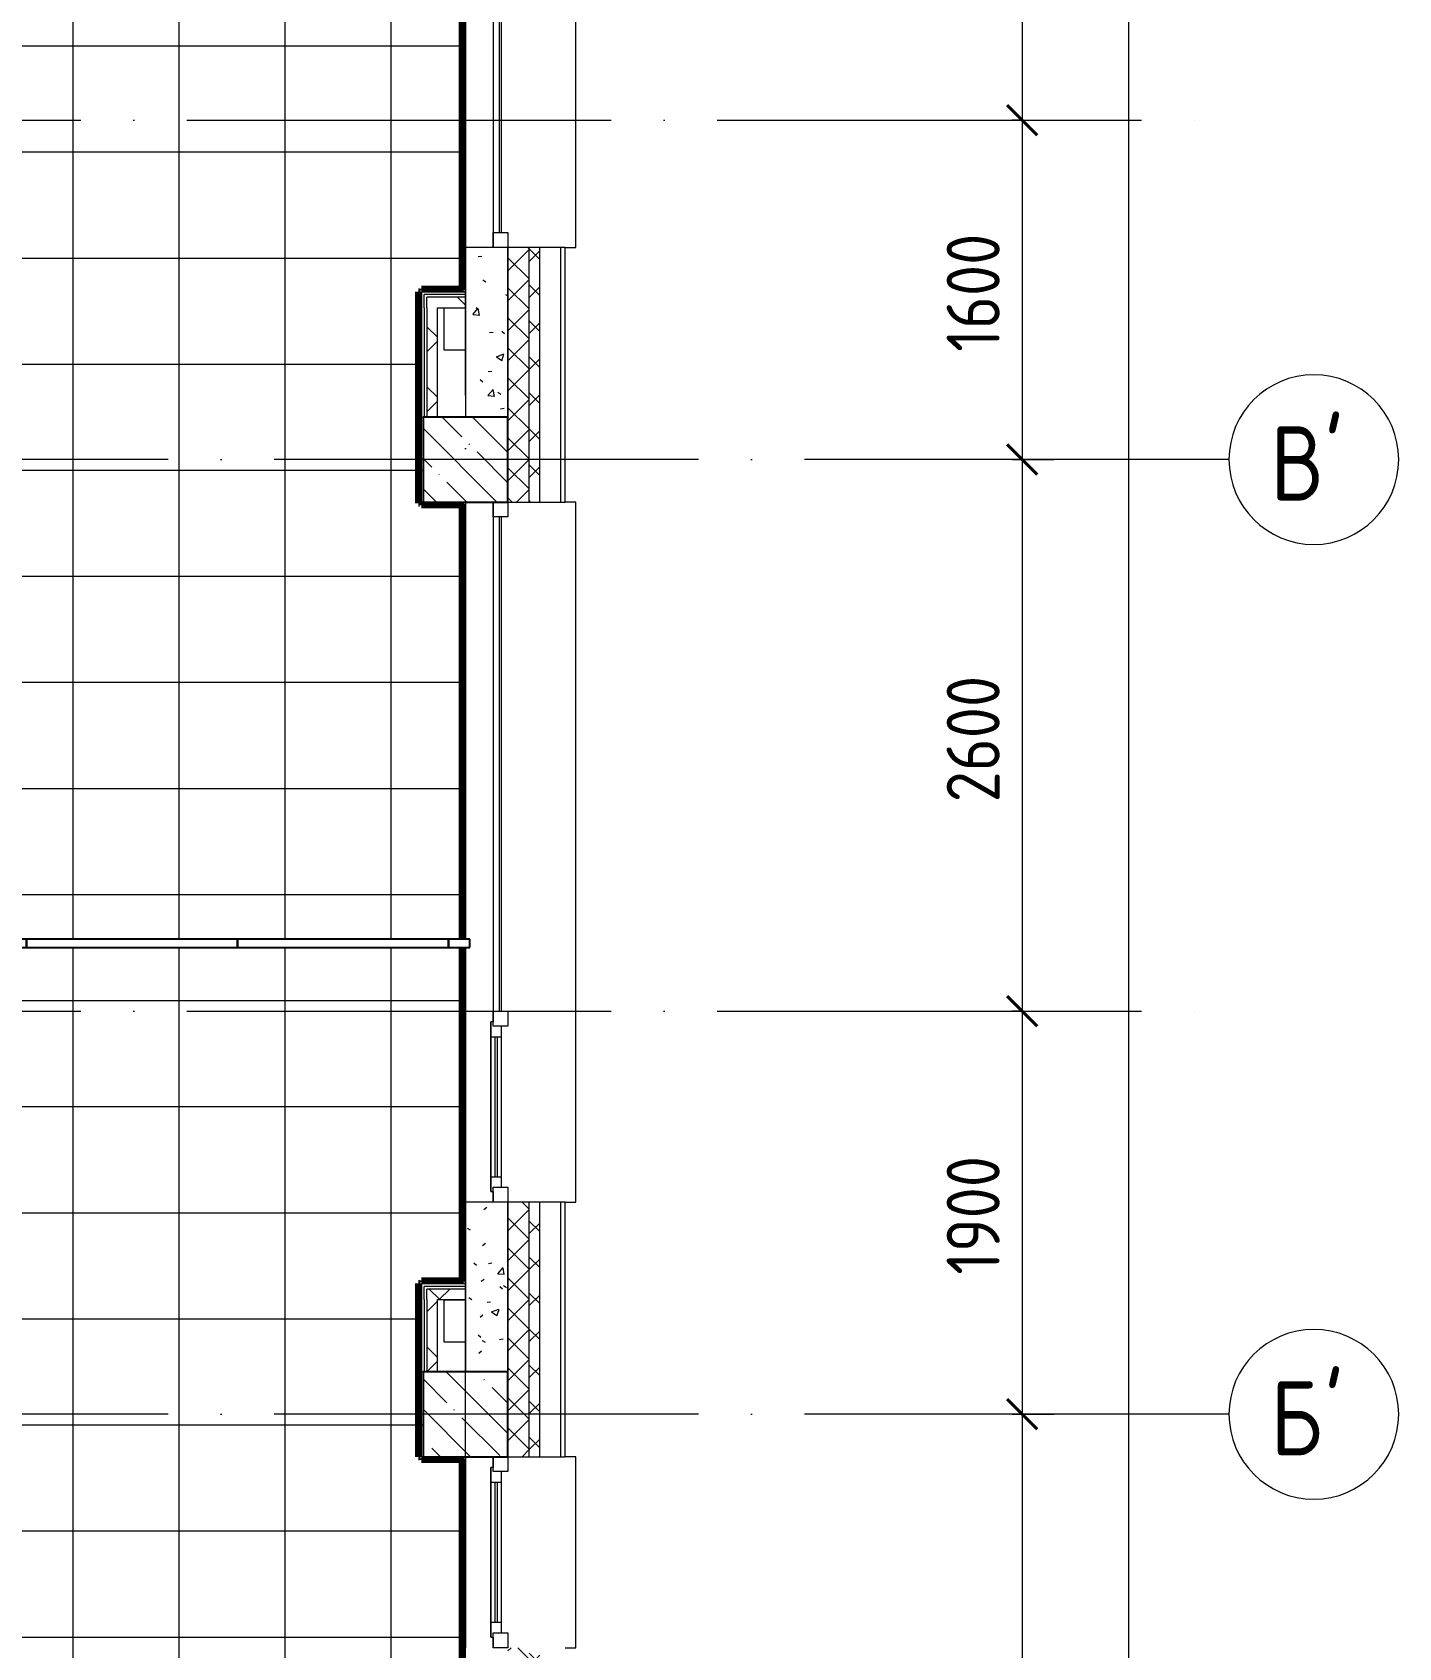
# Model space of a CAD drawing. Header units: millimetres. Extents: x 97 to 215964, y -4577 to 60645.
# Drawn here: x 209506 to 215946, y 3025 to 10639 of the extents above; entities that cross this region are included whole.
import ezdxf

# ---------------------------------------------------------------- set-up
doc = ezdxf.new("R2010")
doc.units = ezdxf.units.MM
doc.linetypes.add('ADSK_Линия сетки', pattern=[2500, 2000, -250, 0, -250])
for name, color, linetype, lineweight in [('A-____-____-DIMS', 211, 'Continuous', 9), ('A-____-____-DIMS-100', 211, 'Continuous', 9), ('A-FLOR-____-OTLN', 192, 'Continuous', 9), ('A-FLOR-____-PATT', 8, 'Continuous', 9), ('A-GENM-____-MCUT', 13, 'Continuous', 9), ('A-GENM-____-OTLN', 13, 'Continuous', 9), ('A-GLAZ-____-MCUT', 151, 'Continuous', 9), ('A-GLAZ-____-OTLN', 151, 'Continuous', 9), ('A-WALL-____-MCUT', 113, 'Continuous', 9), ('A-WALL-____-PATT', 111, 'Continuous', 9), ('A-WALL-FNSH-MCUT', 113, 'Continuous', 9), ('I-WALL-____-OTLN', 2, 'Continuous', 9), ('S-COLS-____-MCUT', 52, 'Continuous', 9), ('S-COLS-____-OTLN', 52, 'Continuous', 9), ('S-GRID-____-IDEN', 1, 'Continuous', 20), ('S-GRID-____-OTLN', 1, 'Continuous', 9)]:
    doc.layers.add(name, color=color, linetype=linetype, lineweight=lineweight)
doc.styles.add('GOST Common', font='GOST_Common.ttf', dxfattribs={"width": 0.9, "height": 250})
doc.styles.add('GOST Common_2', font='GOST_Common.ttf', dxfattribs={"width": 0.9, "height": 350})
doc.dimstyles.new('ADSK_Основной_2_5_мм_Округление_до_10_мм', dxfattribs={"dimscale": 304.8, "dimtxt": 0.824897, "dimasz": 0.463911, "dimexe": 0.492126, "dimexo": 0.001615, "dimgap": 0.098425, "dimtad": 1, "dimdec": 0, "dimlfac": 304.8, "dimrnd": 10, "dimdsep": 46, "dimtxsty": 'GOST Common', "dimblk1": 'OBLIQUE', "dimblk2": 'OBLIQUE', "dimsah": 1, "dimcen": 0.09, "dimdle": 0.492126, "dimazin": 2, "dimtfac": 1, "dimtdec": 4, "dimtix": 1, "dimtmove": 0, "dimatfit": 3, "dimfxl": 1, "dimtvp": 1, "dimtolj": 1, "dimtzin": 0, "dimlwd": 20, "dimlwe": 20, "dimarcsym": 2})
pattern_1 = [(50, (0, 0), (364.3679, -31.8783), [38.1, -419.1]), (355, (0, 0), (-70.48585, 382.1133), [30.48, -335.28]), (100.451, (30.36, -2.66), (293.885, 350.2334), [32.38, -356.18]), (46.184, (0, 101.6), (542.1585, -84.0858), [57.15, -628.65]), (96.636, (45.2, 94.6), (474.8049, 494.8554), [48.57, -534.27]), (351.184, (0, 101.6), (474.8102, 494.85), [45.72, -502.92]), (21, (50.8, 76.2), (303.22847, -204.53046), [38.1, -419.1]), (326, (50.8, 76.2), (123.6039, 368.376), [30.48, -335.28]), (71.451, (76.07, 59.16), (426.8341, 163.8427), [32.38, -356.18]), (37.5, (0, 0), (6.17665, 169.11015), [16.764, -314.452, 16.764, -323.596, -336.55]), (37.5, (0, 0), (6.17665, 169.11015), [-671.576, 16.764, -319.786]), (7.5, (0, 0), (133.63888, 200.3615), [16.764, -177.292, 16.764, -306.832, -128.27]), (7.5, (0, 0), (133.63888, 200.3615), [-517.652, 16.764, -111.506]), (327.5, (-113.28, 0), (271.18182, -11.45836), [16.764, -110.236, 16.764, -379.476, -525.78]), (327.5, (-113.28, 0), (271.18182, -11.45836), [-523.24, 16.764, -509.016]), (317.5, (-164.08, 0), (296.2585, 50.85285), [16.764, -148.336, 16.764, -246.38, -373.38]), (317.5, (-164.08, 0), (296.2585, 50.85285), [-428.244, 16.764, -356.616])]
pattern_2 = [(45, (0, 0), (-141.42136, 141.42136), []), (135, (0, 0), (-141.42136, -141.42136), [])]

# ---------------------------------------------------------------- blocks, each defined once
blk = doc.blocks.new('Окно_СКБ_1Ст1 - 120_Окно_СКБ_1Ст_900_ОК6Л-29019246-О_АИ_ПП_8_400_Целиком')
at = {"layer": 'A-GLAZ-____-MCUT', "color": 90}
for p, q in [((-450, -195), (-450, -125)), ((-450, -125), (-380, -125)), ((-380, -125), (-380, -195)), ((380, -195), (380, -125)), ((380, -125), (450, -125)), ((450, -125), (450, -195)), ((-380, -195), (-450, -195)), ((-380, -195), (-400, -195)), ((-400, -195), (-400, -205)), ((-400, -205), (400, -205)), ((400, -205), (-400, -205)), ((380, -155), (-380, -155)), ((-380, -155), (-380, -195)), ((-330, -205), (-330, -155)), ((330, -205), (330, -155)), ((380, -195), (380, -155)), ((450, -195), (380, -195)), ((400, -195), (380, -195)), ((400, -205), (400, -195))]:
    blk.add_line(p, q, dxfattribs=at)
at = {"layer": 'A-GLAZ-____-MCUT', "color": 10, "lineweight": 5}
for p, q in [((-330, -175), (330, -175)), ((330, -185), (-330, -185))]:
    blk.add_line(p, q, dxfattribs=at)
at = {"layer": 'A-GLAZ-____-OTLN', "color": 10, "lineweight": 5}
for p, q in [((-450, -195), (-400, -195)), ((400, -195), (450, -195))]:
    blk.add_line(p, q, dxfattribs=at)
blk = doc.blocks.new('Окно_СКБ_2Ст1 - Окно_СКБ_2Ст 3300_ОК2-29018964-О_АИ_ПП_8_400_Целиком')
at = {"layer": 'A-GLAZ-____-MCUT', "color": 90}
for p, q in [((-1650, -195), (-1650, -125)), ((-1650, -125), (-1580, -125)), ((-1580, -125), (-1580, -195)), ((750, -195), (750, -125)), ((750, -125), (820, -125)), ((820, -125), (820, -195)), ((1580, -195), (1580, -125)), ((1580, -125), (1650, -125)), ((1650, -125), (1650, -195)), ((-1580, -195), (-1650, -195)), ((820, -195), (750, -195)), ((820, -195), (800, -195)), ((800, -195), (800, -205)), ((800, -205), (1600, -205)), ((1600, -205), (800, -205)), ((1580, -155), (820, -155)), ((820, -155), (820, -195)), ((870, -205), (870, -155)), ((1530, -205), (1530, -155)), ((1580, -195), (1580, -155)), ((1650, -195), (1580, -195)), ((1600, -195), (1580, -195)), ((1600, -205), (1600, -195))]:
    blk.add_line(p, q, dxfattribs=at)
at = {"layer": 'A-GLAZ-____-MCUT', "color": 10, "lineweight": 5}
for p, q in [((750, -155), (-1580, -155)), ((750, -165), (-1580, -165)), ((870, -175), (1530, -175)), ((1530, -185), (870, -185))]:
    blk.add_line(p, q, dxfattribs=at)
at = {"layer": 'A-GLAZ-____-OTLN', "color": 10, "lineweight": 5}
for p, q in [((-1650, -195), (800, -195)), ((1600, -195), (1650, -195))]:
    blk.add_line(p, q, dxfattribs=at)
blk = doc.blocks.new('Окно_СКБ_1Ст1 - 120_Окно_СКБ_1Ст_1700_ОК19Л-29018914-О_АИ_ПП_8_400_Целиком')
at = {"layer": 'A-GLAZ-____-MCUT', "color": 90}
for p, q in [((-850, -195), (-850, -125)), ((-850, -125), (-780, -125)), ((-780, -125), (-780, -195)), ((780, -195), (780, -125)), ((780, -125), (850, -125)), ((850, -125), (850, -195)), ((-780, -195), (-850, -195)), ((850, -195), (780, -195))]:
    blk.add_line(p, q, dxfattribs=at)
at = {"layer": 'A-GLAZ-____-MCUT', "color": 10, "lineweight": 5}
for p, q in [((780, -155), (-780, -155)), ((780, -165), (-780, -165))]:
    blk.add_line(p, q, dxfattribs=at)
at = {"layer": 'A-GLAZ-____-OTLN', "color": 10, "lineweight": 5}
blk.add_line((-850, -195), (850, -195), dxfattribs=at)
blk = doc.blocks.new('WNW_Отлив1 - Отлив_металлический 2-28595994-О_АИ_ПП_8_400_Целиком')
at = {"layer": 'A-GLAZ-____-OTLN', "color": 10, "lineweight": 5}
for p, q in [((850, 320), (-850, 320)), ((-850, 320), (-850, 270)), ((850, 270), (850, 320))]:
    blk.add_line(p, q, dxfattribs=at)
blk = doc.blocks.new('WNW_Отлив1 - Отлив_металлический 2-28598290-О_АИ_ПП_8_400_Целиком')
at = {"layer": 'A-GLAZ-____-OTLN', "color": 10, "lineweight": 5}
for p, q in [((1650, 320), (-1650, 320)), ((-1650, 320), (-1650, 270)), ((1650, 270), (1650, 320))]:
    blk.add_line(p, q, dxfattribs=at)
blk = doc.blocks.new('WNW_Отлив1 - Отлив_металлический 2-28596055-О_АИ_ПП_8_400_Целиком')
at = {"layer": 'A-GLAZ-____-OTLN', "color": 10, "lineweight": 5}
for p, q in [((450, 320), (-450, 320)), ((-450, 320), (-450, 270)), ((450, 270), (450, 320))]:
    blk.add_line(p, q, dxfattribs=at)
blk = doc.blocks.new('BSC_Колонна _Прямоугольная - 400x400-V99-О_АИ_ПП_8_400_Целиком')
at = {"layer": 'S-COLS-____-OTLN', "lineweight": 5}
h = blk.add_hatch(dxfattribs=at)
h.set_pattern_fill('FP_109', color=256, style=0, pattern_type=2)
h.set_pattern_definition([(135, (-152749.98, -8625), (-142.56192, -142.56192), []), (135, (-152607.42, -8625), (-142.56192, -142.56192), [252.016, -50.403, 3.353, -47.05])])
h.paths.add_polyline_path([(-200, -200), (200, -200), (200, 200), (-200, 200)])
at = {"layer": 'S-COLS-____-MCUT', "color": 130, "lineweight": 25}
for p, q in [((200, 200), (-200, 200)), ((-200, 200), (-200, -200)), ((200, -200), (200, 200)), ((-200, -200), (200, -200))]:
    blk.add_line(p, q, dxfattribs=at)
blk = doc.blocks.new('BSC_Колонна _Прямоугольная - 400x400-V101-О_АИ_ПП_8_400_Целиком')
at = {"layer": 'S-COLS-____-OTLN', "lineweight": 5}
h = blk.add_hatch(dxfattribs=at)
h.set_pattern_fill('FP_111', color=256, style=0, pattern_type=2)
h.set_pattern_definition([(135, (-152749.98, -4125), (-142.56192, -142.56192), []), (135, (-152607.42, -4125), (-142.56192, -142.56192), [252.016, -50.403, 3.353, -47.05])])
h.paths.add_polyline_path([(-200, -200), (200, -200), (200, 200), (-200, 200), (-200, -92)])
at = {"layer": 'S-COLS-____-MCUT', "color": 130, "lineweight": 25}
for p, q in [((200, 200), (-200, 200)), ((-200, 200), (-200, -200)), ((200, -200), (200, 200)), ((-200, -200), (200, -200))]:
    blk.add_line(p, q, dxfattribs=at)
blk = doc.blocks.new('101_Трансформируемая перегородка - 101_Трансформируемая перегородка без двери-38025958-О_АИ_ПП_8_400_Целиком')
at = {"layer": 'A-GENM-____-MCUT', "color": 130, "lineweight": 25}
for p, q in [((100, 0), (0, 0)), ((0, 0), (0, -40)), ((100, -40), (100, 0)), ((100, 0), (100, -40)), ((1094.7, 0), (100, 0)), ((2089.5, 0), (1094.7, 0)), ((1094.7, 0), (1094.7, -40)), ((1094.7, -40), (1094.7, 0)), ((3084.2, 0), (2089.5, 0)), ((2089.5, 0), (2089.5, -40)), ((2089.5, -40), (2089.5, 0)), ((4079, 0), (3084.2, 0)), ((3084.2, 0), (3084.2, -40)), ((3084.2, -40), (3084.2, 0)), ((5073.7, 0), (4079, 0)), ((4079, 0), (4079, -40)), ((4079, -40), (4079, 0)), ((6068.4, 0), (5073.7, 0)), ((5073.7, 0), (5073.7, -40)), ((5073.7, -40), (5073.7, 0)), ((7063.2, 0), (6068.4, 0)), ((6068.4, 0), (6068.4, -40)), ((6068.4, -40), (6068.4, 0)), ((7063.2, -40), (7063.2, 0)), ((7163.2, 0), (7063.2, 0)), ((7063.2, 0), (7063.2, -40)), ((7163.2, -40), (7163.2, 0)), ((0, -40), (100, -40)), ((100, -40), (1094.7, -40)), ((1094.7, -40), (2089.5, -40)), ((2089.5, -40), (3084.2, -40)), ((3084.2, -40), (4079, -40)), ((4079, -40), (5073.7, -40)), ((5073.7, -40), (6068.4, -40)), ((6068.4, -40), (7063.2, -40)), ((7063.2, -40), (7163.2, -40))]:
    blk.add_line(p, q, dxfattribs=at)
blk = doc.blocks.new('0083_СОШ675_АР_R22_rvt-1-О_АИ_ПП_8_400_Целиком')
at = {"layer": 'A-WALL-____-PATT', "lineweight": 5}
h = blk.add_hatch(dxfattribs=at)
h.set_pattern_fill('FP_9', color=10, style=0, pattern_type=2)
h.set_pattern_definition([(135, (0, 0), (-84.85281, -84.85281), []), (225, (0, 0), (84.85281, -84.85281), [])])
h.paths.add_polyline_path([(153050, -275), (153100, -275), (153100, 625), (153050, 625), (153050, -175)])
h.paths.add_polyline_path([(153100, 2325), (153100, 3025), (153050, 3025), (153050, 2325)])
h.paths.add_polyline_path([(153100, 3925), (153100, 5125), (153050, 5125), (153050, 3925)])
h.paths.add_polyline_path([(153050, 8425), (153100, 8425), (153100, 9625), (153050, 9625)])
h.paths.add_polyline_path([(153100, 11325), (153100, 12025), (153050, 12025), (153050, 11325)])
h.paths.add_polyline_path([(153050, 12925), (153100, 12925), (153100, 14125), (153050, 14125), (153050, 13803.3)])
h.paths.add_polyline_path([(153050, 15025), (153100, 15025), (153100, 15725), (153050, 15725)])
h.paths.add_polyline_path([(153050, 17425), (153100, 17425), (153100, 18625), (153050, 18625), (153050, 17711.4)])
h.paths.add_polyline_path([(153050, 21925), (153100, 21925), (153100, 23125), (153050, 23125)])
h.paths.add_polyline_path([(153050, 26425), (153100, 26425), (153100, 27625), (153050, 27625)])
h.paths.add_polyline_path([(153050, 29325), (153100, 29325), (153100, 30025), (153050, 30025), (153050, 29435.8)])
h.paths.add_polyline_path([(153100, 30925), (153100, 32125), (153050, 32125), (153050, 30925)])
h.paths.add_polyline_path([(153100, 35425), (153100, 36625), (153050, 36625), (153050, 35425)])
h.paths.add_polyline_path([(153050, 39925), (153100, 39925), (153100, 41125), (153050, 41125)])
h.paths.add_polyline_path([(153100, 42025), (153100, 42725), (153050, 42725), (153050, 42025)])
h.paths.add_polyline_path([(153050, 44425), (153100, 44425), (153100, 45625), (153050, 45625), (153050, 45068.3)])
h.paths.add_polyline_path([(153100, 47325), (153100, 48025), (153050, 48025), (153050, 47325)])
h.paths.add_polyline_path([(153050, 48925), (153100, 48925), (153100, 50125), (153050, 50125), (153050, 48976.4)])
h.paths.add_polyline_path([(153100, 53425), (153100, 54625), (153050, 54625), (153050, 53425)])
h.paths.add_polyline_path([(153100, 57925), (153100, 59075), (153050, 59075), (153050, 57925)])
h = blk.add_hatch(dxfattribs=at)
h.set_pattern_fill('FP_16', color=10, style=0, pattern_type=2)
h.set_pattern_definition([(45, (0, 0), (-70.71068, 70.71068), []), (135, (0, 0), (-70.71068, -70.71068), [])])
h.paths.add_polyline_path([(153050, -175), (153050, 625), (152950, 625), (152950, -175)])
h.paths.add_polyline_path([(153050, 2325), (153050, 3025), (152950, 3025), (152950, 2325)])
h.paths.add_polyline_path([(153050, 3925), (153050, 5125), (152950, 5125), (152950, 3925)])
h.paths.add_polyline_path([(152950, 8425), (153050, 8425), (153050, 9625), (152950, 9625), (152950, 8825)])
h.paths.add_polyline_path([(152950, 11325), (153050, 11325), (153050, 12025), (152950, 12025)])
h.paths.add_polyline_path([(152950, 12925), (153050, 12925), (153050, 14125), (152950, 14125), (152950, 13325)])
h.paths.add_polyline_path([(153050, 15025), (153050, 15725), (152950, 15725), (152950, 15025)])
h.paths.add_polyline_path([(152950, 17425), (153050, 17425), (153050, 18625), (152950, 18625), (152950, 17711.4)])
h.paths.add_polyline_path([(152950, 21925), (153050, 21925), (153050, 23125), (152950, 23125), (152950, 22325)])
h.paths.add_polyline_path([(152950, 26425), (153050, 26425), (153050, 27625), (152950, 27625), (152950, 26825)])
h.paths.add_polyline_path([(152950, 29325), (153050, 29325), (153050, 30025), (152950, 30025), (152950, 29435.8)])
h.paths.add_polyline_path([(153050, 30925), (153050, 32125), (152950, 32125), (152950, 30925)])
h.paths.add_polyline_path([(153050, 35425), (153050, 36625), (152950, 36625), (152950, 35425)])
h.paths.add_polyline_path([(152950, 39925), (153050, 39925), (153050, 41125), (152950, 41125), (152950, 40725)])
h.paths.add_polyline_path([(152950, 42025), (153050, 42025), (153050, 42725), (152950, 42725)])
h.paths.add_polyline_path([(152950, 44425), (153050, 44425), (153050, 45625), (152950, 45625), (152950, 45068.3)])
h.paths.add_polyline_path([(153050, 47325), (153050, 48025), (152950, 48025), (152950, 47325)])
h.paths.add_polyline_path([(152950, 48925), (153050, 48925), (153050, 50125), (152950, 50125), (152950, 48976.4)])
h.paths.add_polyline_path([(153050, 53425), (153050, 54625), (152950, 54625), (152950, 53425)])
h.paths.add_polyline_path([(152950, 57925), (153050, 57925), (153050, 58975), (152950, 58975), (152950, 58575)])
h = blk.add_hatch(dxfattribs=at)
h.set_pattern_fill('FP_69', color=10, style=0, pattern_type=2)
h.set_pattern_definition(pattern_1)
h.paths.add_polyline_path([(152924.5, 8825), (152950, 8825), (152950, 9625), (152750, 9625), (152750, 8825)])
h.paths.add_polyline_path([(152924.5, 11325), (152950, 11325), (152950, 12025), (152750, 12025), (152750, 11325)])
h = blk.add_hatch(dxfattribs=at)
h.set_pattern_fill('FP_17', color=252, style=0, pattern_type=2)
h.set_pattern_definition(pattern_2)
h.paths.add_polyline_path([(152618, 9340.4), (152750, 9340.4), (152750, 9390.4), (152568, 9390.4), (152568, 9340.4)])
h = blk.add_hatch(dxfattribs=at)
h.set_pattern_fill('FP_17', color=252, style=0, pattern_type=2)
h.set_pattern_definition(pattern_2)
h.paths.add_polyline_path([(152618, 8825), (152618, 9340.4), (152568, 9340.4), (152568, 8825)])
h = blk.add_hatch(dxfattribs=at)
h.set_pattern_fill('FP_69', color=10, style=0, pattern_type=2)
h.set_pattern_definition(pattern_1)
h.paths.add_polyline_path([(152924.5, 4325), (152950, 4325), (152950, 5125), (152750, 5125), (152750, 4325)])
h = blk.add_hatch(dxfattribs=at)
h.set_pattern_fill('FP_17', color=252, style=0, pattern_type=2)
h.set_pattern_definition(pattern_2)
h.paths.add_polyline_path([(152618, 4665.5), (152750, 4665.5), (152750, 4715.5), (152568, 4715.5), (152568, 4665.5), (152610, 4665.5)])
h = blk.add_hatch(dxfattribs=at)
h.set_pattern_fill('FP_17', color=252, style=0, pattern_type=2)
h.set_pattern_definition(pattern_2)
h.paths.add_polyline_path([(152568, 4325), (152618, 4325), (152618, 4665.5), (152568, 4665.5), (152568, 4521.5)])
at = {"layer": 'A-FLOR-____-OTLN', "color": 90}
for p, q in [((152650, 9140.4), (152650, 9340.4)), ((152750, 9140.4), (152650, 9140.4)), ((152650, 4465), (152650, 4665)), ((152650, 4665), (152750, 4665)), ((152750, 4465), (152650, 4465))]:
    blk.add_line(p, q, dxfattribs=at)
at = {"layer": 'A-WALL-____-MCUT', "color": 50, "lineweight": 13}
for p, q in [((152750, 9625), (152750, 8825)), ((152950, 9625), (152750, 9625)), ((152950, 9625), (152950, 8825)), ((152950, 8825), (152950, 9625)), ((153100, 9625), (153050, 9625)), ((153050, 8425), (153050, 9625)), ((153100, 8425), (153100, 9625)), ((152568, 9340.4), (152568, 9390.4)), ((152750, 9390.4), (152568, 9390.4)), ((152750, 9340.4), (152750, 9390.4)), ((152568, 9340.4), (152568, 8825)), ((152618, 8825), (152618, 9340.4)), ((152618, 9340.4), (152750, 9340.4)), ((153050, 8425), (153100, 8425)), ((152750, 5125), (152750, 4325)), ((152950, 5125), (152750, 5125)), ((152950, 5125), (152950, 4325)), ((152950, 4325), (152950, 5125)), ((153100, 5125), (153050, 5125)), ((153050, 3925), (153050, 5125)), ((153100, 3925), (153100, 5125)), ((152568, 4665.5), (152568, 4715.5)), ((152750, 4715.5), (152568, 4715.5)), ((152568, 4665.5), (152568, 4325)), ((152618, 4325), (152618, 4665.5)), ((152618, 4665.5), (152750, 4665.5)), ((152750, 4665.5), (152750, 4715.5)), ((153050, 3925), (153100, 3925))]:
    blk.add_line(p, q, dxfattribs=at)
at = {"layer": 'A-WALL-____-MCUT', "color": 90}
for p, q in [((153050, 9625), (152950, 9625)), ((153200, 9625), (153100, 9625)), ((152950, 8425), (153050, 8425)), ((153100, 8425), (153200, 8425)), ((153050, 5125), (152950, 5125)), ((153200, 5125), (153100, 5125)), ((152950, 3925), (153050, 3925)), ((153100, 3925), (153200, 3925))]:
    blk.add_line(p, q, dxfattribs=at)
at = {"layer": 'A-WALL-____-MCUT', "color": 10, "lineweight": 5}
for p, q in [((153200, 8425), (153200, 9625)), ((152555.5, 9390.4), (152555.5, 9402.9)), ((152750, 9402.9), (152555.5, 9402.9)), ((152555.5, 9340.4), (152555.5, 9390.4)), ((152555.5, 9340.4), (152555.5, 8825)), ((153200, 3925), (153200, 5125)), ((152555.5, 4715.5), (152555.5, 4728)), ((152750, 4728), (152555.5, 4728)), ((152555.5, 4665.5), (152555.5, 4715.5)), ((152555.5, 4665.5), (152555.5, 4325))]:
    blk.add_line(p, q, dxfattribs=at)
at = {"layer": 'A-WALL-FNSH-MCUT', "color": 90}
for p, q in [((153220, 9625), (153200, 9625)), ((153220, 8425), (153220, 9625)), ((152750, 9415.4), (152543, 9415.4)), ((152543, 9415.4), (152543, 9402.9)), ((152543, 9402.9), (152543, 9390.4)), ((152543, 9390.4), (152543, 9340.4)), ((152750, 9402.9), (152750, 9415.4)), ((152750, 9390.4), (152750, 9402.9)), ((152543, 9340.4), (152543, 8825)), ((152543, 8825), (152550, 8825)), ((153200, 8425), (153220, 8425)), ((153220, 5125), (153200, 5125)), ((153220, 3925), (153220, 5125)), ((152750, 4740.5), (152543, 4740.5)), ((152543, 4740.5), (152543, 4728)), ((152543, 4728), (152543, 4715.5)), ((152750, 4728), (152750, 4740.5)), ((152750, 4715.5), (152750, 4728)), ((152543, 4715.5), (152543, 4665.5)), ((152543, 4665.5), (152543, 4325)), ((152543, 4325), (152550, 4325)), ((153200, 3925), (153220, 3925))]:
    blk.add_line(p, q, dxfattribs=at)
at = {"layer": 'I-WALL-____-OTLN', "color": 90}
for p, q in [((152750, 9625), (152750, 11325)), ((152750, 6365), (152750, 8425)), ((152750, 5125), (152750, 6325)), ((152750, 3025), (152750, 3925))]:
    blk.add_line(p, q, dxfattribs=at)
at = {"layer": 'A-GENM-____-OTLN', "color": 90, "lineweight": 9, "rotation": 180}
blk.add_blockref('101_Трансформируемая перегородка - 101_Трансформируемая перегородка без двери-38025958-О_АИ_ПП_8_400_Целиком', (152770.2, 6325), dxfattribs=at)
at = {"layer": 'A-GLAZ-____-OTLN', "color": 90, "lineweight": 9, "rotation": 269.9999999999999}
for name, p in [('Окно_СКБ_1Ст1 - 120_Окно_СКБ_1Ст_1700_ОК19Л-29018914-О_АИ_ПП_8_400_Целиком', (153075, 10475)), ('WNW_Отлив1 - Отлив_металлический 2-28595994-О_АИ_ПП_8_400_Целиком', (152950, 10475)), ('Окно_СКБ_2Ст1 - Окно_СКБ_2Ст 3300_ОК2-29018964-О_АИ_ПП_8_400_Целиком', (153075, 6775)), ('WNW_Отлив1 - Отлив_металлический 2-28598290-О_АИ_ПП_8_400_Целиком', (152950, 6775)), ('Окно_СКБ_1Ст1 - 120_Окно_СКБ_1Ст_900_ОК6Л-29019246-О_АИ_ПП_8_400_Целиком', (153075, 3475)), ('WNW_Отлив1 - Отлив_металлический 2-28596055-О_АИ_ПП_8_400_Целиком', (152950, 3475))]:
    blk.add_blockref(name, p, dxfattribs=at)
at = {"layer": 'S-COLS-____-OTLN', "color": 90, "lineweight": 9}
for name, p in [('BSC_Колонна _Прямоугольная - 400x400-V99-О_АИ_ПП_8_400_Целиком', (152750, 8625)), ('BSC_Колонна _Прямоугольная - 400x400-V101-О_АИ_ПП_8_400_Целиком', (152750, 4125))]:
    blk.add_blockref(name, p, dxfattribs=at)
blk = doc.blocks.new('Ось сетки - Круг_Ø8 мм-8258-О_АИ_ПП_8_400_Целиком')
at = {"layer": 'S-GRID-____-IDEN'}
for start, end in [(360, 180), (180, 360)]:
    blk.add_arc((0, 0), 4, start, end, dxfattribs=at)
blk = doc.blocks.new('DIMBLOCK29-О_АИ_ПП_8_400_Целиком')
at = {"layer": 'A-____-____-DIMS-100', "lineweight": 40}
for p, q in [((214172.5, 13125.1), (214101.8, 13195.8)), ((214172.5, 13125.1), (214243.2, 13054.4)), ((214172.5, 10225), (214101.8, 10295.7)), ((214172.5, 10225), (214243.2, 10154.3))]:
    blk.add_line(p, q, dxfattribs=at)
at = {"layer": 'A-____-____-DIMS-100', "lineweight": 20}
for p, q in [((214122.5, 13125.1), (214322.5, 13125.1)), ((214172.5, 13125.1), (214122.5, 13125.1)), ((214172.5, 13125.1), (214172.5, 10225)), ((214122.5, 10225), (214322.5, 10225)), ((214172.5, 10225), (214122.5, 10225))]:
    blk.add_line(p, q, dxfattribs=at)
at = {"layer": 'A-____-____-DIMS-100', "color": 0, "lineweight": 20, "insert": (213815.8, 11359.7), "char_height": 250, "width": 756.843, "attachment_point": 1, "rotation": 90, "line_spacing_factor": 1.022761, "style": 'GOST Common'}
blk.add_mtext('2900', dxfattribs=at)
blk = doc.blocks.new('_Oblique')
at = {"color": 0, "linetype": 'ByBlock', "lineweight": -2}
blk.add_line((-0.5, -0.5), (0.5, 0.5), dxfattribs=at)
blk = doc.blocks.new('DIMBLOCK30-О_АИ_ПП_8_400_Целиком')
at = {"layer": 'A-____-____-DIMS-100', "lineweight": 40}
for p, q in [((214172.5, 10225), (214101.8, 10295.7)), ((214172.5, 10225), (214243.2, 10154.3)), ((214172.5, 8625.1), (214101.8, 8695.8)), ((214172.5, 8625.1), (214243.2, 8554.4))]:
    blk.add_line(p, q, dxfattribs=at)
at = {"layer": 'A-____-____-DIMS-100', "lineweight": 20}
for p, q in [((214122.5, 10225), (214322.5, 10225)), ((214172.5, 10225), (214122.5, 10225)), ((214172.5, 10225), (214172.5, 8625.1)), ((214122.5, 8625.1), (214322.5, 8625.1)), ((214172.5, 8625.1), (214122.5, 8625.1))]:
    blk.add_line(p, q, dxfattribs=at)
at = {"layer": 'A-____-____-DIMS-100', "color": 0, "lineweight": 20, "insert": (213815.8, 9133.1), "char_height": 250, "width": 700.591, "attachment_point": 1, "rotation": 90, "line_spacing_factor": 1.022761, "style": 'GOST Common'}
blk.add_mtext('1600', dxfattribs=at)
blk = doc.blocks.new('DIMBLOCK31-О_АИ_ПП_8_400_Целиком')
at = {"layer": 'A-____-____-DIMS-100', "lineweight": 40}
for p, q in [((214172.5, 8625.1), (214101.8, 8695.8)), ((214172.5, 8625.1), (214243.2, 8554.4)), ((214172.5, 6025), (214101.8, 6095.7)), ((214172.5, 6025), (214243.2, 5954.3))]:
    blk.add_line(p, q, dxfattribs=at)
at = {"layer": 'A-____-____-DIMS-100', "lineweight": 20}
for p, q in [((214122.5, 8625.1), (214322.5, 8625.1)), ((214172.5, 8625.1), (214122.5, 8625.1)), ((214172.5, 8625.1), (214172.5, 6025)), ((214122.5, 6025), (214322.5, 6025)), ((214172.5, 6025), (214122.5, 6025))]:
    blk.add_line(p, q, dxfattribs=at)
at = {"layer": 'A-____-____-DIMS-100', "color": 0, "lineweight": 20, "insert": (213815.8, 7009.7), "char_height": 250, "width": 756.843, "attachment_point": 1, "rotation": 90, "line_spacing_factor": 1.022761, "style": 'GOST Common'}
blk.add_mtext('2600', dxfattribs=at)
blk = doc.blocks.new('DIMBLOCK32-О_АИ_ПП_8_400_Целиком')
at = {"layer": 'A-____-____-DIMS-100', "lineweight": 40}
for p, q in [((214172.5, 6025), (214101.8, 6095.7)), ((214172.5, 6025), (214243.2, 5954.3)), ((214172.5, 4125.1), (214101.8, 4195.8)), ((214172.5, 4125.1), (214243.2, 4054.4))]:
    blk.add_line(p, q, dxfattribs=at)
at = {"layer": 'A-____-____-DIMS-100', "lineweight": 20}
for p, q in [((214122.5, 6025), (214322.5, 6025)), ((214172.5, 6025), (214122.5, 6025)), ((214172.5, 6025), (214172.5, 4125.1)), ((214122.5, 4125.1), (214322.5, 4125.1)), ((214172.5, 4125.1), (214122.5, 4125.1))]:
    blk.add_line(p, q, dxfattribs=at)
at = {"layer": 'A-____-____-DIMS-100', "color": 0, "lineweight": 20, "insert": (213815.8, 4783.1), "char_height": 250, "width": 700.591, "attachment_point": 1, "rotation": 90, "line_spacing_factor": 1.022761, "style": 'GOST Common'}
blk.add_mtext('1900', dxfattribs=at)
blk = doc.blocks.new('DIMBLOCK33-О_АИ_ПП_8_400_Целиком')
at = {"layer": 'A-____-____-DIMS-100', "lineweight": 40}
for p, q in [((214172.5, 4125.1), (214101.8, 4195.8)), ((214172.5, 4125.1), (214243.2, 4054.4)), ((214172.5, 25), (214101.8, 95.7)), ((214172.5, 25), (214243.2, -45.7))]:
    blk.add_line(p, q, dxfattribs=at)
at = {"layer": 'A-____-____-DIMS-100', "lineweight": 20}
for p, q in [((214122.5, 4125.1), (214322.5, 4125.1)), ((214172.5, 4125.1), (214122.5, 4125.1)), ((214172.5, 4125.1), (214172.5, -125)), ((214122.5, 25), (214322.5, 25)), ((214172.5, 25), (214122.5, 25))]:
    blk.add_line(p, q, dxfattribs=at)
at = {"layer": 'A-____-____-DIMS-100', "color": 0, "lineweight": 20, "insert": (213815.8, 1772.5), "char_height": 250, "width": 726.16, "attachment_point": 1, "rotation": 90, "line_spacing_factor": 1.022761, "style": 'GOST Common'}
blk.add_mtext('4100', dxfattribs=at)
blk = doc.blocks.new('DIMBLOCK34-О_АИ_ПП_8_400_Целиком')
at = {"layer": 'A-____-____-DIMS-100', "lineweight": 20}
for p, q in [((214672.5, 58925), (214672.5, -125)), ((214622.5, 58775), (214822.5, 58775)), ((214672.5, 58775), (214622.5, 58775)), ((214622.5, 25), (214822.5, 25)), ((214672.5, 25), (214622.5, 25))]:
    blk.add_line(p, q, dxfattribs=at)
at = {"layer": 'A-____-____-DIMS-100', "lineweight": 40}
for p, q in [((214672.5, 58775), (214601.8, 58845.7)), ((214672.5, 58775), (214743.2, 58704.3)), ((214672.5, 25), (214601.8, 95.7)), ((214672.5, 25), (214743.2, -45.7))]:
    blk.add_line(p, q, dxfattribs=at)
at = {"layer": 'A-____-____-DIMS-100', "color": 0, "lineweight": 20, "insert": (214315.8, 29005.8), "char_height": 250, "width": 946.054, "attachment_point": 1, "rotation": 90, "line_spacing_factor": 1.022761, "style": 'GOST Common'}
blk.add_mtext('58750', dxfattribs=at)

msp = doc.modelspace()

# ---------------------------------------------------------------- hatches: boundary and pattern name
at = {"layer": 'A-FLOR-____-PATT'}
h = msp.add_hatch(dxfattribs=at)
h.set_pattern_fill('FP_191', color=256, style=0, pattern_type=2)
h.set_pattern_definition([(0, (207697.87, 6575), (0, 500), []), (90, (207697.87, 6575), (-500, 3e-14), [])])
h.paths.add_polyline_path([(204780.386709, 40.000586), (211332.865903, 40.000586), (211332.865903, 225), (211337.865903, 225.753424), (211337.865903, 235.000586), (211347.865903, 235.000586), (211348.676745, 240.000586), (211532.865903, 240.000586), (211532.865903, 3910.000586), (211340.843981, 3910.000586), (211340.843981, 3915.000586), (211330.843981, 3915.000586), (211330.843981, 3925), (211325.843981, 3925), (211325.843981, 4741.090714), (211330.843981, 4741.090714), (211330.843981, 4751.090714), (211340.843981, 4751.090714), (211340.843981, 4756.090714), (211532.865903, 4756.090714), (211532.865903, 6325.000586), (204404.887824, 6325.000586), (204404.887824, 6365.000586), (211532.865903, 6365.000586), (211532.865903, 8410.000586), (211340.843981, 8410.000586), (211340.843981, 8420.000586), (211325.843981, 8420.000586), (211325.843981, 9415.355837), (211330.843981, 9415.355837), (211330.843981, 9425.355837), (211340.843981, 9425.355837), (211340.843981, 9430.355837), (211532.865903, 9430.355837), (211532.865903, 12910.000586), (211347.865903, 12910.000586), (211347.865903, 12915.000586), (211337.865903, 12915.000586), (211337.865903, 12925), (211332.865903, 12925.422544), (211332.865903, 13110.11992), (204262.865903, 13110.11992), (204262.865903, 12925.235296), (204257.865903, 12925), (204257.865903, 12915.235296), (204247.865903, 12915.235296), (204246.811281, 12910.235296), (204062.865903, 12910.235296), (204062.865903, 12625), (203847.865903, 12625), (203847.887824, 10125), (204062.865903, 10125), (204062.865903, 8840.001172), (204377.865903, 8840.001172), (204377.865903, 8835.001172), (204387.865903, 8835.001172), (204387.865903, 8825.001172), (204402.887824, 8825), (204402.887824, 3925), (204387.865903, 3925), (204387.865903, 3915.000586), (204377.865903, 3915.000586), (204377.865903, 3910.000586), (204062.865903, 3910.000586), (204062.865903, 3274.999414), (203847.865903, 3274.999414), (203847.887824, 774.999414), (204062.865903, 773.869278), (204062.865903, 240.000586), (204247.865903, 240.000586), (204247.865903, 235.000586), (204257.865903, 235.000586), (204257.865903, 225.000586), (204262.865903, 225), (204262.865903, 40.000586)])
h.paths.add_polyline_path([(211347.865903, 3925.000586), (211347.865903, 4325), (211340.843981, 4325), (211340.843981, 3925.000586)])
h.paths.add_polyline_path([(211547.865903, 4740), (211547.806705, 4741.090714), (211547.844567, 4740)])
h.paths.add_polyline_path([(211347.865903, 8425.000586), (211347.865903, 8825), (211340.843981, 8825), (211340.843981, 8425.000586), (211347.85569, 8425.000586)])
at = {"layer": 'A-WALL-____-PATT'}
h = msp.add_hatch(color=7, dxfattribs=at)
h.paths.add_polyline_path([(211547.865903, 9425.355837), (211547.865903, 9624.999414), (211537.865903, 9624.999414), (211537.865903, 9425.355837)])
h.paths.add_polyline_path([(211547.865903, 11324.999414), (211547.865903, 12024.999414), (211537.865903, 12024.999414), (211537.865903, 11324.999414)])
for points in [[(211340.843981, 8420.000586), (211340.843981, 9425.355837), (211330.843981, 9425.355837), (211330.843981, 8420.000586)], [(211340.843981, 9415.355837), (211547.865903, 9415.355837), (211547.865903, 9425.355837), (211340.843981, 9425.355837)], [(211537.865903, 8415.000586), (211537.842807, 8425), (211340.843981, 8425.000586), (211340.843981, 8415.000586)], [(211547.865903, 4741.090714), (211547.865903, 5124.999414), (211537.865903, 5124.999414), (211537.865903, 4741.090714)], [(211330.843981, 3925.000586), (211340.843981, 3925.000586), (211340.843981, 4751.090714), (211330.843981, 4751.090714), (211330.843981, 4033.007181)], [(211537.865903, 4741.090714), (211537.865903, 4751.090714), (211340.843981, 4751.090714), (211340.843981, 4741.090714), (211407.92399, 4741.090714)], [(211347.865903, 3915.000586), (211537.865903, 3915.000586), (211537.865903, 3925), (211330.843981, 3925.000586), (211330.843981, 3915.000586)]]:
    msp.add_hatch(color=7, dxfattribs=at).paths.add_polyline_path(points)

# ---------------------------------------------------------------- linework, layer by layer
at = {"layer": 'A-WALL-____-MCUT', "color": 7}
for p, q in [((211537.865903, 9624.999414), (211537.865903, 9425.355837)), ((211547.865903, 9624.999414), (211537.865903, 9624.999414)), ((211547.865903, 9415.355837), (211547.865903, 9624.999414)), ((211330.843981, 9425.355837), (211330.843981, 8420.000586)), ((211537.865903, 9425.355837), (211330.843981, 9425.355837)), ((211340.843981, 8425.000586), (211340.843981, 9415.355837)), ((211340.843981, 9415.355837), (211547.865903, 9415.355837)), ((211330.843981, 8420.000586), (211340.843981, 8420.000586)), ((211347.865903, 8425.000586), (211340.843981, 8425.000586)), ((211340.843981, 8420.000586), (211340.843981, 8415.000586)), ((211340.843981, 8415.000586), (211537.865903, 8415.000586)), ((211537.865903, 8415.000586), (211537.865903, 8425)), ((211547.865903, 5124.999414), (211537.865903, 5124.999414)), ((211537.865903, 5124.999414), (211537.865903, 4751.090714)), ((211547.865903, 4741.090714), (211547.865903, 5124.999414)), ((211330.843981, 4751.090714), (211330.843981, 3915.000586)), ((211537.865903, 4751.090714), (211330.843981, 4751.090714)), ((211340.843981, 3925.000586), (211340.843981, 4741.090714)), ((211340.843981, 4741.090714), (211547.865903, 4741.090714)), ((211330.843981, 3915.000586), (211537.865903, 3915.000586)), ((211347.865903, 3925.000586), (211340.843981, 3925.000586)), ((211537.865903, 3915.000586), (211537.865903, 3925))]:
    msp.add_line(p, q, dxfattribs=at)
at = {"layer": 'I-WALL-____-OTLN', "color": 5, "lineweight": 90}
for p, q in [((211532.865903, 9425.355837), (211532.865903, 12910.000586)), ((211325.843981, 8420.000586), (211325.843981, 9415.355837)), ((211330.843981, 9415.355837), (211325.843981, 9415.355837)), ((211340.843981, 9430.355837), (211537.865903, 9430.355837)), ((211340.843981, 9430.355837), (211340.843981, 9425.355837)), ((211325.843981, 8420.000586), (211330.843981, 8420.000586)), ((211340.843981, 8415.000586), (211340.843981, 8410.000586)), ((211537.865903, 8410.000586), (211340.843981, 8410.000586)), ((211532.865903, 6365.000586), (211532.865903, 8415.000586)), ((211532.865903, 4751.090714), (211532.865903, 6325.000586)), ((211325.843981, 3925.000586), (211325.843981, 4741.090714)), ((211330.843981, 4741.090714), (211325.843981, 4741.090714)), ((211340.843981, 4756.090714), (211537.999625, 4756.090714)), ((211340.843981, 4756.090714), (211340.843981, 4751.090714)), ((211325.843981, 3925.000586), (211330.843981, 3925.000586)), ((211340.843981, 3915.000586), (211340.843981, 3910.000586)), ((211537.865903, 3910.000586), (211340.843981, 3910.000586)), ((211532.865903, 235.000586), (211532.865903, 3915.000586))]:
    msp.add_line(p, q, dxfattribs=at)
at = {"layer": 'I-WALL-____-OTLN'}
for p, q in [((211537.865903, 9624.999414), (211537.865903, 11324.999414)), ((211547.865903, 11324.999414), (211547.865903, 9624.999414)), ((211537.865903, 6365.000586), (211537.865903, 8415.000586)), ((211547.865903, 8425), (211547.865903, 6365.000586)), ((211537.865903, 5124.999414), (211537.865903, 6325.000586)), ((211547.865903, 6325.000586), (211547.865903, 5124.999414)), ((211537.865903, 3024.999414), (211537.865903, 3915.000586)), ((211547.865903, 3925), (211547.865903, 3024.999414))]:
    msp.add_line(p, q, dxfattribs=at)
at = {"layer": 'S-GRID-____-OTLN', "linetype": 'ADSK_Линия сетки'}
for p, q in [((211547.888824, -3572.657751), (211547.888824, 60644.999414)), ((55228.336609, 10225.000586), (215146.441901, 10225.000586)), ((215146.441901, 8625.060253), (158117.887824, 8625.060253)), ((55228.336609, 6025.000586), (215146.441901, 6025.000586)), ((215146.441901, 4125.11992), (158117.887824, 4125.11992))]:
    msp.add_line(p, q, dxfattribs=at)

# ---------------------------------------------------------------- block references
at = {"color": 250, "lineweight": 5}
msp.add_blockref('0083_СОШ675_АР_R22_rvt-1-О_АИ_ПП_8_400_Целиком', (58797.887824, 0), dxfattribs=at)
at = {"layer": 'S-GRID-____-IDEN', "xscale": 99.99999999999993, "yscale": 99.99999999999993, "zscale": 99.99999999999993, "rotation": 89.99999999999982}
for p in [(215546.441901, 8625.060253), (215546.441901, 4125.11992)]:
    msp.add_blockref('Ось сетки - Круг_Ø8 мм-8258-О_АИ_ПП_8_400_Целиком', p, dxfattribs=at)

# ---------------------------------------------------------------- texts
at = {"layer": 'S-GRID-____-IDEN', "lineweight": 9, "char_height": 350, "attachment_point": 1, "style": 'GOST Common_2'}
for s, insert, width in [("\\fGOST Common|b0|i0|c204|p34|;\\W.9;'", (215597.149169, 8782.28584), 137.0885625), ('\\fGOST Common|b0|i0|c204|p34|;\\W.9;В', (215341.164794, 8782.28584), 310.2530625), ("\\fGOST Common|b0|i0|c204|p34|;\\W.9;'", (215597.149169, 4282.345506), 137.0885625), ('\\fGOST Common|b0|i0|c204|p34|;\\W.9;Б', (215341.164794, 4282.345506), 310.2530625)]:
    msp.add_mtext(s, dxfattribs=dict(at, insert=insert, width=width))

# ---------------------------------------------------------------- dimensions: what is measured, and where the dimension line sits
at = {"layer": 'A-____-____-DIMS', "lineweight": 20}
for base, p1, p2, override, picture, middle in [((214672.527138, 25.000586), (214772.512037, 58775.000586), (214772.512037, 25.000586), {"dimpost": '<>', "dimfxl": 58750}, 'DIMBLOCK34-О_АИ_ПП_8_400_Целиком', (214517.527138, 29400.000586)), ((214172.527138, 10225.000586), (214272.512037, 13125.11992), (214272.512037, 10225.000586), {"dimpost": '<>', "dimfxl": 2900.119334}, 'DIMBLOCK29-О_АИ_ПП_8_400_Целиком', (214017.527138, 11675.060253)), ((214172.527138, 8625.060253), (214272.512037, 10225.000586), (214272.512037, 8625.060253), {"dimpost": '<>', "dimfxl": 1599.940333}, 'DIMBLOCK30-О_АИ_ПП_8_400_Целиком', (214017.527138, 9425.030419)), ((214172.527138, 6025.000586), (214272.512037, 8625.060253), (214272.512037, 6025.000586), {"dimpost": '<>', "dimfxl": 2600.059667}, 'DIMBLOCK31-О_АИ_ПП_8_400_Целиком', (214017.527138, 7325.030419)), ((214172.527138, 4125.11992), (214272.512037, 6025.000586), (214272.512037, 4125.11992), {"dimpost": '<>', "dimfxl": 1899.880666}, 'DIMBLOCK32-О_АИ_ПП_8_400_Целиком', (214017.527138, 5075.060253)), ((214172.527138, 25.000586), (214272.512037, 4125.11992), (214272.512037, 25.000586), {"dimpost": '<>', "dimfxl": 4100.119334}, 'DIMBLOCK33-О_АИ_ПП_8_400_Целиком', (214017.527138, 2075.060253))]:
    dim = msp.add_linear_dim(base=base, p1=p1, p2=p2, angle=90, dimstyle='ADSK_Основной_2_5_мм_Округление_до_10_мм', override=override, dxfattribs=at)
    dim.commit()
    dim.dimension.update_dxf_attribs({"geometry": picture, "text_midpoint": middle})

doc.saveas('drawing.dxf')
